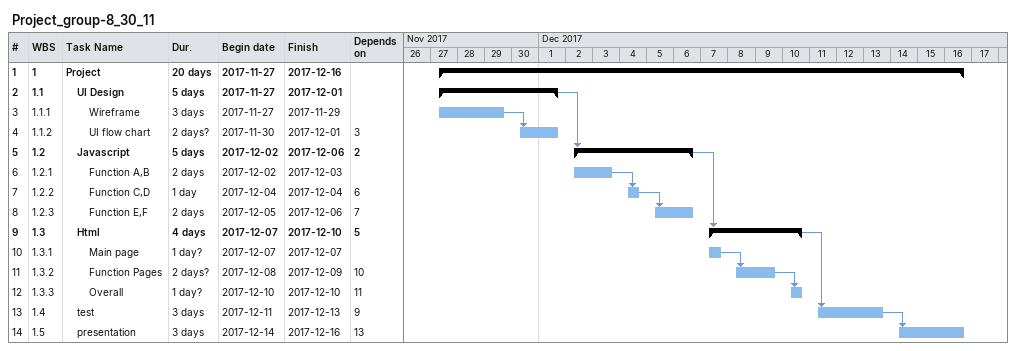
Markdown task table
Project_group-8_30_11

| ID | WBS | Task | Duration | Start | Finish | Predecessors |
|---|---|---|---|---|---|---|
| 1 | 1 | **Project** | 20d | 2017-11-27 | 2017-12-16 |  |
| 2 | 1.1 | **UI Design** | 5d | 2017-11-27 | 2017-12-01 |  |
| 3 | 1.1.1 | Wireframe | 3d | 2017-11-27 | 2017-11-29 |  |
| 4 | 1.1.2 | UI flow chart | 2d? | 2017-11-30 | 2017-12-01 | 3 |
| 5 | 1.2 | **Javascript** | 5d | 2017-12-02 | 2017-12-06 | 2 |
| 6 | 1.2.1 | Function A,B | 2d | 2017-12-02 | 2017-12-03 |  |
| 7 | 1.2.2 | Function C,D | 1d | 2017-12-04 | 2017-12-04 | 6 |
| 8 | 1.2.3 | Function E,F | 2d | 2017-12-05 | 2017-12-06 | 7 |
| 9 | 1.3 | **Html** | 4d | 2017-12-07 | 2017-12-10 | 5 |
| 10 | 1.3.1 | Main page | 1d? | 2017-12-07 | 2017-12-07 |  |
| 11 | 1.3.2 | Function Pages | 2d? | 2017-12-08 | 2017-12-09 | 10 |
| 12 | 1.3.3 | Overall | 1d? | 2017-12-10 | 2017-12-10 | 11 |
| 13 | 1.4 | test | 3d | 2017-12-11 | 2017-12-13 | 9 |
| 14 | 1.5 | presentation | 3d | 2017-12-14 | 2017-12-16 | 13 |
